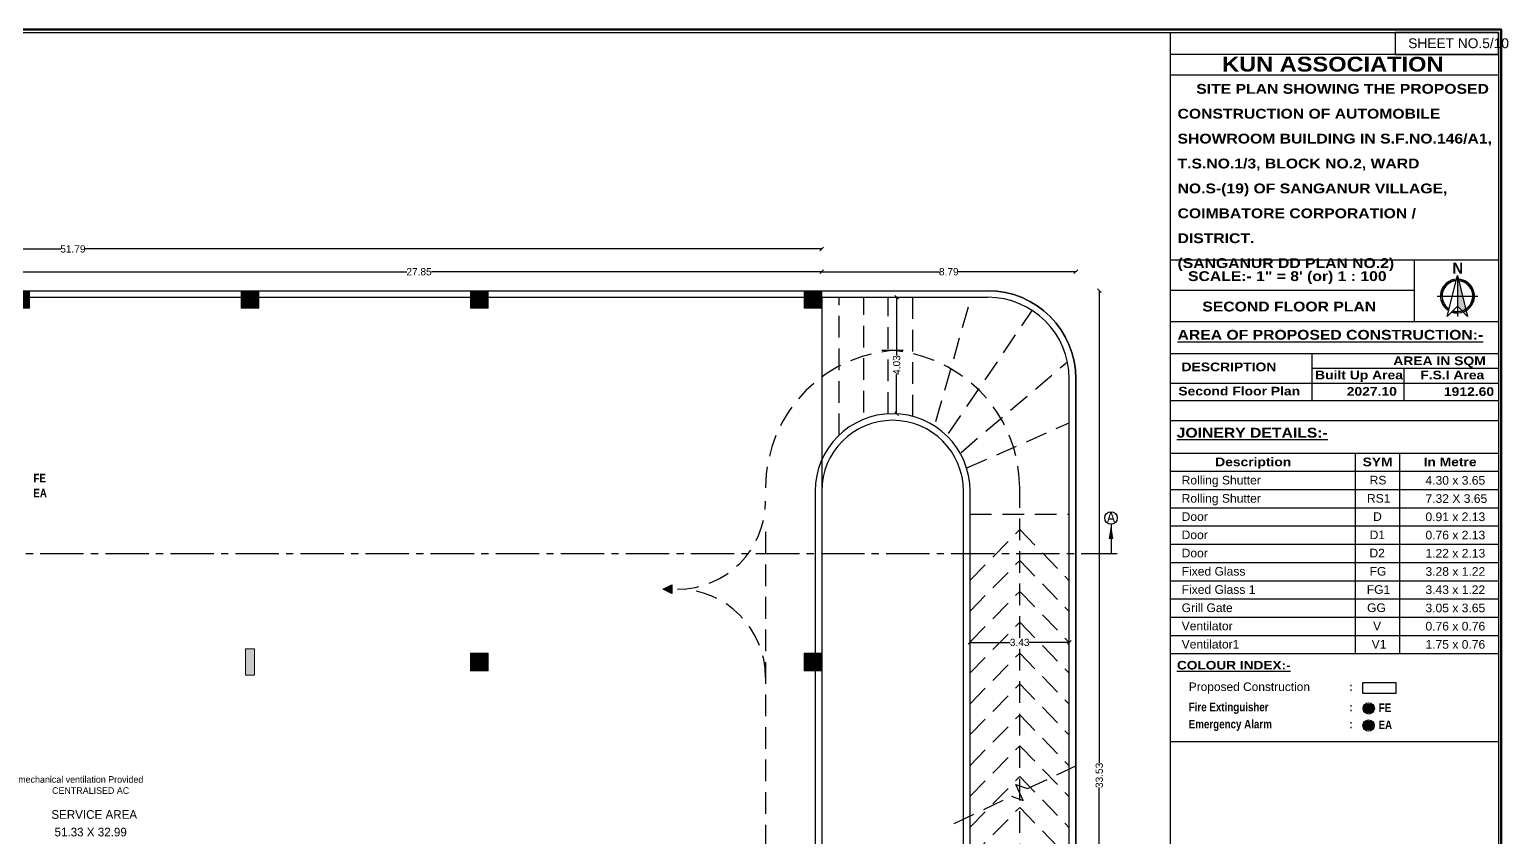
# Model space of a CAD drawing. Header units: metres. Extents: x 71870 to 72053, y 12512 to 13084.
# Drawn here: x 71935.3 to 71986.5, y 12746.5 to 12774.5 of the extents above; entities that cross this region are included whole.
import ezdxf

# ---------------------------------------------------------------- set-up
doc = ezdxf.new("R2010")
doc.units = ezdxf.units.M
doc.header["$MEASUREMENT"] = 0
doc.linetypes.add('CENTER2', pattern=[1.125, 0.75, -0.125, 0.125, -0.125])
doc.linetypes.add('Dim Line', pattern=[0.375, 0.25, -0.125])
doc.layers.get('Defpoints').update_dxf_attribs({"color": 6, "lineweight": 0})
doc.layers.add('02_FB_WALL', color=7, linetype='Continuous', lineweight=30)
doc.layers.add('COL', color=1, linetype='Continuous', lineweight=18)
doc.layers.add('BLK_1_FLR_3_BLT_UP_AREA', color=52, linetype='Continuous', plot=False)
doc.layers.add('BLK_1_FLR_3_BLT_UP_AREA_DEDUCT', color=52, linetype='Continuous', plot=False)
doc.layers.add('BLK_1_FLR_3_ROOM_1', color=2, linetype='Continuous')
doc.styles.add('bold', font='GOTHICB.TTF')
doc.styles.add('century Gothic', font='arial.ttf')
doc.styles.add('MtXpl_Arial_Black', font='')
doc.styles.get("Standard").update_dxf_attribs({"font": 'arial.ttf'})
doc.styles.add('TITLE', font='GOTHIC.TTF')
doc.styles.get('MtXpl_Arial_Black').set_extended_font_data('Arial Black')
doc.dimstyles.new('STAND', dxfattribs={"dimtxt": 0.25, "dimasz": 0.13, "dimexe": 0, "dimexo": 0, "dimgap": 0, "dimtad": 0, "dimzin": 0, "dimdsep": 46, "dimtxsty": 'century Gothic', "dimblk": 'OBLIQUE', "dimcen": 0.15, "dimse1": 1, "dimse2": 1, "dimclrd": 5, "dimclre": 7, "dimclrt": 5, "dimazin": 0, "dimtfac": 1, "dimtofl": 0, "dimtmove": 0, "dimatfit": 3, "dimfxl": 0, "dimtolj": 1, "dimtzin": 0, "dimlwd": -1, "dimlwe": -1, "dimarcsym": 0})
doc.dimstyles.get("Standard").update_dxf_attribs({"dimtxt": 0.18, "dimasz": 0.18, "dimexe": 0.18, "dimexo": 0.0625, "dimgap": 0.09, "dimtad": 0, "dimtih": 1, "dimtoh": 1, "dimdec": 4, "dimzin": 0, "dimdsep": 46, "dimtxsty": 'Standard', "dimcen": 0.09, "dimadec": 0, "dimazin": 0, "dimtfac": 1, "dimtdec": 4, "dimtofl": 0, "dimtmove": 0, "dimatfit": 3, "dimfxl": 0, "dimtolj": 1, "dimtzin": 0, "dimarcsym": 0})

# ---------------------------------------------------------------- blocks, each defined once
blk = doc.blocks.new('*U3')
at = {"layer": 'COL'}
h = blk.add_hatch(color=8, dxfattribs=at)
h.dxf.hatch_style = 1
h.paths.add_polyline_path([(2704.9, 761), (2704.9, 737), (2680.9, 737), (2680.9, 761)])
at = {"layer": 'COL', "ltscale": 0.02}
blk.add_lwpolyline([(2704.9, 761), (2704.9, 737), (2680.9, 737), (2680.9, 761)], close=True, dxfattribs=at)
blk = doc.blocks.new('A$C493907E4')
at = {"layer": 'COL'}
h = blk.add_hatch(color=8, dxfattribs=at)
h.dxf.hatch_style = 1
h.paths.add_polyline_path([(12, 36), (12, 0), (0, 0), (0, 36)])
at = {"layer": 'COL', "ltscale": 0.02}
blk.add_lwpolyline([(12, 36), (12, 0), (0, 0), (0, 36)], close=True, dxfattribs=at)
blk = doc.blocks.new('arrowww')
at = {"layer": '02_FB_WALL'}
h = blk.add_hatch(color=252, dxfattribs=at)
h.dxf.hatch_style = 1
h.paths.add_polyline_path([(156792.6, 14158.6), (156780.6, 14164.6), (156792.6, 14170.6)])
at = {"layer": '02_FB_WALL', "color": 252}
blk.add_lwpolyline([(156792.6, 14158.6), (156780.6, 14164.6), (156792.6, 14170.6)], close=True, dxfattribs=at)
blk = doc.blocks.new('_Oblique')
at = {"color": 0, "linetype": 'ByBlock', "lineweight": -2}
blk.add_line((-0.5, -0.5), (0.5, 0.5), dxfattribs=at)
blk = doc.blocks.new('*D147')
at = {"color": 5}
for p, q in [((71934.881, 12766.083), (71948.381, 12766.083)), ((71962.731, 12766.083), (71949.231, 12766.083))]:
    blk.add_line(p, q, dxfattribs=at)
at = {"layer": 'Defpoints', "color": 0, "lineweight": 25}
for p in [(71962.731, 12766.083), (71962.731, 12765.427), (71934.881, 12764.818)]:
    blk.add_point(p, dxfattribs=at)
at = {"color": 5, "xscale": 0.13, "yscale": 0.13, "zscale": 0.13, "rotation": 180}
blk.add_blockref('_Oblique', (71934.881, 12766.083), dxfattribs=at)
at = {"color": 5, "xscale": 0.13, "yscale": 0.13, "zscale": 0.13}
blk.add_blockref('_Oblique', (71962.731, 12766.083), dxfattribs=at)
at = {"color": 5, "insert": (71948.806, 12766.083), "char_height": 0.25, "attachment_point": 5, "style": 'century Gothic'}
blk.add_mtext('\\A1;27.85', dxfattribs=at)
blk = doc.blocks.new('*D148')
at = {"color": 5}
for p, q in [((71962.731, 12766.083), (71966.8, 12766.083)), ((71971.519, 12766.083), (71967.45, 12766.083))]:
    blk.add_line(p, q, dxfattribs=at)
at = {"layer": 'Defpoints', "color": 0, "lineweight": 25}
for p in [(71971.519, 12766.083), (71962.731, 12765.427), (71971.519, 12762.379)]:
    blk.add_point(p, dxfattribs=at)
at = {"color": 5, "xscale": 0.13, "yscale": 0.13, "zscale": 0.13, "rotation": 180}
blk.add_blockref('_Oblique', (71962.731, 12766.083), dxfattribs=at)
at = {"color": 5, "xscale": 0.13, "yscale": 0.13, "zscale": 0.13}
blk.add_blockref('_Oblique', (71971.519, 12766.083), dxfattribs=at)
at = {"color": 5, "insert": (71967.125, 12766.083), "char_height": 0.25, "attachment_point": 5, "style": 'century Gothic'}
blk.add_mtext('\\A1;8.79', dxfattribs=at)
blk = doc.blocks.new('*D149')
at = {"color": 5}
for p, q in [((71910.94, 12766.87), (71936.414, 12766.87)), ((71962.731, 12766.87), (71937.258, 12766.87))]:
    blk.add_line(p, q, dxfattribs=at)
at = {"layer": 'Defpoints', "color": 0, "lineweight": 25}
for p in [(71910.94, 12766.87), (71910.94, 12765.427), (71962.731, 12765.427)]:
    blk.add_point(p, dxfattribs=at)
at = {"color": 5, "xscale": 0.13, "yscale": 0.13, "zscale": 0.13, "rotation": 180}
blk.add_blockref('_Oblique', (71910.94, 12766.87), dxfattribs=at)
at = {"color": 5, "xscale": 0.13, "yscale": 0.13, "zscale": 0.13}
blk.add_blockref('_Oblique', (71962.731, 12766.87), dxfattribs=at)
at = {"color": 5, "insert": (71936.836, 12766.87), "char_height": 0.25, "attachment_point": 5, "style": 'century Gothic'}
blk.add_mtext('\\A1;51.79', dxfattribs=at)
blk = doc.blocks.new('*D164')
at = {"color": 5}
for p, q in [((71972.328, 12765.427), (71972.328, 12749.085)), ((71972.328, 12731.899), (71972.328, 12748.242))]:
    blk.add_line(p, q, dxfattribs=at)
at = {"layer": 'Defpoints', "color": 0, "lineweight": 25}
for p in [(71962.731, 12765.427), (71962.731, 12731.899), (71972.328, 12731.899)]:
    blk.add_point(p, dxfattribs=at)
at = {"color": 5, "xscale": 0.13, "yscale": 0.13, "zscale": 0.13}
for p, rotation in [((71972.328, 12765.427), 90), ((71972.328, 12731.899), 270)]:
    blk.add_blockref('_Oblique', p, dxfattribs=dict(at, rotation=rotation))
at = {"color": 5, "lineweight": 25, "insert": (71972.328, 12748.663), "char_height": 0.25, "attachment_point": 5, "rotation": 90, "style": 'century Gothic'}
blk.add_mtext('\\A1;33.53', dxfattribs=at)
blk = doc.blocks.new('*D165')
at = {"color": 5}
for p, q in [((71967.862, 12753.261), (71969.252, 12753.261)), ((71971.291, 12753.261), (71969.901, 12753.261))]:
    blk.add_line(p, q, dxfattribs=at)
at = {"layer": 'Defpoints', "color": 0, "lineweight": 25}
for p in [(71967.862, 12752.878), (71971.291, 12753.261), (71971.291, 12752.878)]:
    blk.add_point(p, dxfattribs=at)
at = {"color": 5, "xscale": 0.13, "yscale": 0.13, "zscale": 0.13, "rotation": 180}
blk.add_blockref('_Oblique', (71967.862, 12753.261), dxfattribs=at)
at = {"color": 5, "xscale": 0.13, "yscale": 0.13, "zscale": 0.13}
blk.add_blockref('_Oblique', (71971.291, 12753.261), dxfattribs=at)
at = {"color": 5, "lineweight": 25, "insert": (71969.576, 12753.261), "char_height": 0.25, "attachment_point": 5, "style": 'century Gothic'}
blk.add_mtext('\\A1;3.43', dxfattribs=at)
blk = doc.blocks.new('*D166')
at = {"color": 5}
for p, q in [((71965.321, 12765.199), (71965.321, 12763.186)), ((71965.321, 12761.173), (71965.321, 12762.526))]:
    blk.add_line(p, q, dxfattribs=at)
at = {"layer": 'Defpoints', "color": 0, "lineweight": 25}
for p in [(71965.182, 12765.199), (71965.321, 12765.199), (71965.182, 12761.173)]:
    blk.add_point(p, dxfattribs=at)
at = {"color": 5, "xscale": 0.13, "yscale": 0.13, "zscale": 0.13}
for p, rotation in [((71965.321, 12765.199), 90), ((71965.321, 12761.173), 270)]:
    blk.add_blockref('_Oblique', p, dxfattribs=dict(at, rotation=rotation))
at = {"color": 5, "lineweight": 25, "insert": (71965.321, 12762.856), "char_height": 0.25, "attachment_point": 5, "rotation": 90, "style": 'century Gothic'}
blk.add_mtext('\\A1;4.03', dxfattribs=at)

msp = doc.modelspace()

# ---------------------------------------------------------------- hatches: boundary and pattern name
at = {"lineweight": 25}
h = msp.add_hatch(color=256, dxfattribs=at)
h.dxf.hatch_style = 1
h.paths.add_polyline_path([(71981.79533, 12750.97996, 1), (71981.49812, 12750.97996, 1)])
h = msp.add_hatch(color=256, dxfattribs=at)
h.dxf.hatch_style = 1
h.paths.add_polyline_path([(71981.78848, 12750.38807, 1), (71981.49126, 12750.38807, 1)])

# ---------------------------------------------------------------- linework, layer by layer
at = {"color": 7, "lineweight": 25}
for p, q in [((71974.78487, 12774.35901), (71974.78487, 12718.70107)), ((71974.78487, 12763.25927), (71986.12966, 12763.25927)), ((71979.67923, 12763.25927), (71979.67923, 12761.62782)), ((71979.67923, 12762.74436), (71986.12966, 12762.74436)), ((71982.8595, 12762.74436), (71982.8595, 12761.62782)), ((71974.78487, 12762.22946), (71986.12966, 12762.22946)), ((71974.78487, 12761.62782), (71986.12966, 12761.62782)), ((71974.78487, 12761.48747), (71974.78487, 12756.24617)), ((71986.12966, 12761.48747), (71986.12966, 12756.24617)), ((71974.78487, 12760.9347), (71986.12966, 12760.9347))]:
    msp.add_line(p, q, dxfattribs=at)
at = {"color": 7, "lineweight": 25, "ltscale": 0.3}
for p, q in [((71984.71372, 12765.94848), (71984.71372, 12764.53707)), ((71984.00802, 12765.24278), (71985.41942, 12765.24278))]:
    msp.add_line(p, q, dxfattribs=at)
for p, q in [((71919.49242, 12765.4273), (71968.47144, 12765.42726)), ((71935.33837, 12765.19869), (71968.47144, 12765.19866)), ((71971.29084, 12734.94729), (71971.29084, 12762.37926)), ((71971.51944, 12734.94729), (71971.51944, 12762.37926)), ((71962.50244, 12758.49306), (71962.50244, 12738.98588)), ((71962.73104, 12758.49306), (71962.73104, 12738.98588)), ((71967.63324, 12738.98588), (71967.63324, 12758.49306)), ((71967.86184, 12738.98588), (71967.86184, 12758.49306))]:
    msp.add_line(p, q)
at = {"linetype": 'Dim Line', "ltscale": 3}
for p, q in [((71962.73105, 12765.19867), (71962.73105, 12759.65122)), ((71963.32903, 12760.42872), (71963.32903, 12765.19867)), ((71964.18151, 12761.21636), (71964.18151, 12765.19867)), ((71965.03399, 12761.16867), (71965.03399, 12765.19866)), ((71965.88648, 12761.07854), (71965.88648, 12765.19866)), ((71966.67373, 12760.90784), (71967.90436, 12765.19866)), ((71967.11865, 12760.4876), (71970.00792, 12764.74321)), ((71964.81384, 12763.36986), (71965.55044, 12763.36986)), ((71967.55024, 12759.83562), (71971.22849, 12762.96892)), ((71967.75364, 12759.29797), (71971.29084, 12760.85339)), ((71969.57634, 12738.79538), (71969.57634, 12758.60736)), ((71967.85259, 12757.7016), (71971.29084, 12757.7016)), ((71960.78794, 12757.08338), (71960.78794, 12738.60489))]:
    msp.add_line(p, q, dxfattribs=at)
at = {"lineweight": 25}
for p, q in [((71981.17496, 12759.81113), (71981.17496, 12752.87468)), ((71982.70868, 12759.81113), (71982.70868, 12752.87468))]:
    msp.add_line(p, q, dxfattribs=at)
at = {"lineweight": 80}
msp.add_lwpolyline([(71907.3407, 12718.60091), (71907.3407, 12774.45917), (71986.22983, 12774.45917), (71986.22983, 12718.60091)], close=True, dxfattribs=at)
at = {"lineweight": 25}
for points in [[(71907.44086, 12718.70107), (71907.44086, 12774.35901), (71986.12966, 12774.35901), (71986.12966, 12718.70107)], [(71981.43946, 12751.87353), (71982.58565, 12751.87353), (71982.58565, 12751.49194), (71981.43946, 12751.49194)]]:
    msp.add_lwpolyline(points, close=True, dxfattribs=at)
at = {"color": 7, "lineweight": 25}
msp.add_lwpolyline([(71986.12966, 12774.35901), (71982.56557, 12774.35901), (71982.56557, 12773.59547), (71986.12966, 12773.59547)], close=True, dxfattribs=at)
at = {"lineweight": 25}
for points in [[(71986.12966, 12773.59547), (71974.78487, 12773.59547)], [(71986.12966, 12772.87709), (71974.78487, 12772.87709)], [(71974.78487, 12759.81113), (71986.12966, 12759.81113)], [(71974.78487, 12759.18054), (71986.12966, 12759.18054)], [(71974.78487, 12758.54996), (71986.12966, 12758.54996)], [(71974.78487, 12757.91937), (71986.12966, 12757.91937)], [(71974.78487, 12757.91937), (71986.12966, 12757.91937)], [(71974.78487, 12757.28879), (71986.12966, 12757.28879)], [(71974.78487, 12756.6582), (71986.12966, 12756.6582)], [(71974.78487, 12756.02761), (71986.12966, 12756.02761)], [(71974.78487, 12755.39703), (71986.12966, 12755.39703)], [(71974.78487, 12754.76644), (71986.12966, 12754.76644)], [(71974.78487, 12754.13586), (71986.12966, 12754.13586)], [(71974.78487, 12753.50527), (71986.12966, 12753.50527)], [(71974.78487, 12752.87468), (71986.12966, 12752.87468)], [(71974.78487, 12749.83549), (71986.12966, 12749.83549)]]:
    msp.add_lwpolyline(points, dxfattribs=at)
at = {"color": 7, "lineweight": 25}
for points in [[(71974.78487, 12766.49251), (71986.12966, 12766.49251)], [(71983.22018, 12766.49251), (71983.22018, 12764.3659)], [(71983.22018, 12765.42921), (71974.78487, 12765.42921)], [(71974.78487, 12764.3659), (71986.12966, 12764.3659)]]:
    msp.add_lwpolyline(points, dxfattribs=at)
at = {"color": 7, "lineweight": 25, "ltscale": 0.3}
for points in [[(71984.67291, 12765.78522, 0.39238461), (71984.16974, 12765.24278, 1)], [(71985.2871, 12765.24278, 0.41421356), (71984.71372, 12765.81616, 1)], [(71984.41495, 12764.75339, -0.26139347), (71984.14033, 12765.24278, -1)], [(71985.2577, 12765.24278, -0.41421356), (71984.71372, 12764.6988, -1)], [(71984.71372, 12764.66939, -0.08399708), (71984.5251, 12764.7013, -1)]]:
    msp.add_lwpolyline(points, format="xyb", dxfattribs=at)
msp.add_lwpolyline([(71984.71372, 12765.94848), (71985.06657, 12764.53707), (71984.71372, 12764.88992), (71984.36087, 12764.53707)], close=True, dxfattribs=at)
at = {"linetype": 'Dim Line', "ltscale": 3}
for points in [[(71967.86184, 12755.41248), (71969.57634, 12757.16302), (71971.29084, 12755.39619)], [(71967.86184, 12754.34477), (71969.57634, 12756.09532), (71971.29084, 12754.32849)], [(71967.86184, 12753.27707), (71969.57634, 12755.02761), (71971.29084, 12753.26078)], [(71967.86184, 12752.20936), (71969.57634, 12753.95991), (71971.29084, 12752.19308)], [(71967.86184, 12751.14166), (71969.57634, 12752.8922), (71971.29084, 12751.12538)], [(71967.86184, 12750.07396), (71969.57634, 12751.8245), (71971.29084, 12750.05767)], [(71967.86184, 12749.00625), (71969.57634, 12750.7568), (71971.29084, 12748.98997)], [(71967.86184, 12747.93855), (71969.57634, 12749.68909), (71971.29084, 12747.92227)], [(71967.31539, 12747.00188), (71969.29584, 12747.94242), (71969.70192, 12747.79785), (71969.44041, 12748.34851), (71969.8465, 12748.20393), (71971.82694, 12749.14447)], [(71967.86184, 12746.87085), (71969.57634, 12748.62139), (71971.29084, 12746.85456)], [(71967.86184, 12745.80314), (71969.57634, 12747.55369), (71971.29084, 12745.78686)]]:
    msp.add_lwpolyline(points, dxfattribs=at)
at = {"color": 1, "linetype": 'CENTER2', "lineweight": 25, "ltscale": 2}
msp.add_lwpolyline([(71908.70741, 12756.332), (71972.94446, 12756.332)], dxfattribs=at)
at = {"color": 1, "linetype": 'Continuous', "lineweight": 25, "ltscale": 2}
msp.add_circle((71972.73545, 12757.56577), 0.21596, dxfattribs=at)
at = {"lineweight": 25}
for centre, radius in [((71981.64673, 12750.97996), 0.1938), ((71981.64673, 12750.97996), 0.14861), ((71981.63987, 12750.38807), 0.1938), ((71981.63987, 12750.38807), 0.14861)]:
    msp.add_circle(centre, radius, dxfattribs=at)
at = {"color": 7, "lineweight": 25, "ltscale": 0.3}
for radius, start, end in [(0.58809, 92.884151, 239.043362), (0.52928, 94.831264, 237.096249), (0.58809, 250.10409, 87.115849), (0.52928, 253.125506, 85.168736)]:
    msp.add_arc((71984.71372, 12765.24278), radius, start, end, dxfattribs=at)
for centre, radius, end in [((71968.47144, 12762.37926), 3.048, 90), ((71968.47144, 12762.37926), 2.8194, 90), ((71965.18214, 12758.49306), 2.6797, 180), ((71965.18214, 12758.49306), 2.4511, 180)]:
    msp.add_arc(centre, radius, 0, end)
at = {"linetype": 'Dim Line', "ltscale": 3}
for centre, radius, start, end in [((71965.55044, 12758.60736), 4.7625, 90, 180), ((71964.81384, 12758.60736), 4.7625, 0, 90), ((71957.73994, 12758.15021), 3.048, 270, 0), ((71957.73994, 12752.05421), 3.048, 0, 90)]:
    msp.add_arc(centre, radius, start, end, dxfattribs=at)
at = {"color": 7, "lineweight": 25, "ltscale": 0.3}
msp.add_solid([(71984.71372, 12765.94848), (71985.06657, 12764.53707), (71984.71372, 12764.88992)], dxfattribs=at)
at = {"layer": 'BLK_1_FLR_3_BLT_UP_AREA', "color": 52, "lineweight": 25}
msp.add_lwpolyline([(71910.94044, 12765.4273), (71923.74205, 12765.4273), (71968.47144, 12765.42726, -0.41421312), (71971.51944, 12762.37926), (71971.51944, 12734.94729, -0.41421356), (71968.47144, 12731.89929), (71910.94044, 12731.89929)], format="xyb", close=True, dxfattribs=at)
at = {"layer": 'BLK_1_FLR_3_BLT_UP_AREA_DEDUCT', "color": 52, "lineweight": 25}
msp.add_lwpolyline([(71967.63324, 12758.49306, 1), (71962.73104, 12758.49306), (71962.73104, 12738.98588, 1), (71967.63324, 12738.98588)], format="xyb", close=True, dxfattribs=at)
at = {"layer": 'BLK_1_FLR_3_ROOM_1', "color": 2, "lineweight": 25}
msp.add_lwpolyline([(71911.16904, 12764.8177), (71911.16904, 12765.1987), (71926.80397, 12765.19869), (71926.80397, 12758.18829), (71934.88183, 12758.18829), (71934.88183, 12765.19869), (71962.73105, 12765.19869), (71962.73103, 12732.12789), (71950.81061, 12732.12789), (71950.81061, 12739.21448), (71943.03788, 12739.21448), (71943.03788, 12732.19815), (71911.16904, 12732.19815)], close=True, dxfattribs=at)

# ---------------------------------------------------------------- block references
at = {"xscale": 0.0254, "yscale": 0.0254, "zscale": 0.0254}
for name, p in [('*U3', (71866.63294, 12746.09781)), ('*U3', (71874.56139, 12746.09778)), ('*U3', (71882.48619, 12746.09778)), ('*U3', (71894.02562, 12746.09778)), ('arrowww', (67975.02018, 12395.32122)), ('*U3', (71882.48619, 12733.56294)), ('*U3', (71894.02561, 12733.56294))]:
    msp.add_blockref(name, p, dxfattribs=at)
at = {"xscale": 0.0254, "yscale": 0.0254, "zscale": 0.0254, "rotation": 180}
msp.add_blockref('A$C493907E4', (71943.11442, 12753.04482), dxfattribs=at)

# ---------------------------------------------------------------- texts
at = {"color": 7, "lineweight": 25, "ltscale": 0.3, "style": 'bold'}
msp.add_text('N', height=0.38923, rotation=180.009351, dxfattribs=at).set_placement((71984.91209, 12766.40199))
at = {"color": 7, "lineweight": 25, "insert": (71984.75395, 12773.98389), "char_height": 0.34, "width": 4.2485503, "attachment_point": 5}
msp.add_mtext('SHEET NO.5/10', dxfattribs=at)
at = {"color": 7, "lineweight": 25, "attachment_point": 1, "line_spacing_factor": 1.519185, "style": 'MtXpl_Arial_Black'}
for s, insert, char_height, width in [('{\\C256;KUN ASSOCIATION }', (71976.57564, 12773.51825), 0.51, 16.2654081), ('{\\W4.29283;\\C256; \\W1;SITE PLAN SHOWING THE PROPOSED CONSTRUCTION OF AUTOMOBILE SHOWROOM BUILDING IN S.F.NO.146/A1, T.S.NO.1/3, BLOCK NO.2, WARD NO.S-(19) OF SANGANUR VILLAGE, COIMBATORE CORPORATION / DISTRICT. \\P(SANGANUR DD PLAN NO.2)}', (71975.03514, 12772.57889), 0.34, 10.8436054), ('{\\C256;SCALE:- 1" = 8\' (or) 1 : 100}', (71975.39748, 12766.10096), 0.34, 10.8436054), ('{\\C256;SECOND FLOOR PLAN}', (71975.89239, 12765.04958), 0.34, 10.8436054), ('{\\L\\C256;AREA OF PROPOSED CONSTRUCTION:-}', (71975.03514, 12764.07178), 0.34, 10.8436054)]:
    msp.add_mtext(s, dxfattribs=dict(at, insert=insert, char_height=char_height, width=width))
at = {"lineweight": 25, "attachment_point": 1}
for s, width, insert, char_height in [('{\\fArial Black|b0|i0|c0|p34;AREA IN SQM}', 13.7588778, (71982.49545, 12763.15246), 0.3001138), ('{\\fArial Black|b0|i0|c0|p34;DESCRIPTION}', 13.7588778, (71975.17328, 12762.94222), 0.3001138), ('{\\fArial Black|b0|i0|c0|p34;Built Up Area}', 13.7588778, (71979.79179, 12762.66238), 0.3001138), ('{\\fArial Black|b0|i0|c0|p34;F.S.I Area}', 13.7588778, (71983.42883, 12762.66238), 0.3001138), ('{\\fArial Black|b0|i0|c0|p34;Second Floor Plan}', 13.7588778, (71975.06178, 12762.10487), 0.3001138), ('{\\fArial Black|b0|i0|c0|p34;2027.10}', 2.8698399, (71980.8858, 12762.09385), 0.3001138), ('{\\fArial Black|b0|i0|c0|p34;1912.60}', 13.7588778, (71984.24661, 12762.08868), 0.3001138), ('{\\fArial Black|b0|i0|c0|p34;Description}', 13.7588778, (71976.33764, 12759.65518), 0.2989123), ('{\\fArial Black|b0|i0|c0|p34;SYM}', 13.7588778, (71981.4346, 12759.65518), 0.2989123), ('{\\fArial Black|b0|i0|c0|p34;In Metre}', 13.7588778, (71983.54417, 12759.65518), 0.2989123), ('Rolling Shutter', 13.7588778, (71975.17754, 12759.02459), 0.2989123), ('RS', 13.7588778, (71981.67778, 12759.02459), 0.298912), ('4.30 x 3.65', 13.7588778, (71983.60863, 12759.01772), 0.2989123), ('Rolling Shutter', 13.7588778, (71975.17754, 12758.39401), 0.2989123), ('RS1', 13.7588778, (71981.58462, 12758.39401), 0.298912), ('7.32 X 3.65', 13.7588778, (71983.60863, 12758.38714), 0.2989123), ('Door', 13.7588778, (71975.17754, 12757.76342), 0.298912), ('D', 13.7588778, (71981.79767, 12757.76342), 0.29891), ('0.91 x 2.13', 13.7588778, (71983.60863, 12757.75655), 0.2989123), ('Door', 13.7588778, (71975.17754, 12757.13283), 0.298912), ('D1', 13.7588778, (71981.67778, 12757.13283), 0.298912), ('0.76 x 2.13', 13.7588778, (71983.60863, 12757.12596), 0.2989123), ('Door', 13.7588778, (71975.17754, 12756.50225), 0.298912), ('D2', 13.7588778, (71981.67098, 12756.50225), 0.298912), ('1.22 x 2.13', 13.7588778, (71983.60863, 12756.49538), 0.2989123), ('Fixed Glass ', 13.7588778, (71975.17754, 12755.87166), 0.2989123), ('FG', 13.7588778, (71981.67778, 12755.87166), 0.298912), ('3.28 x 1.22', 13.7588778, (71983.60863, 12755.86479), 0.2989123), ('Fixed Glass 1', 13.7588778, (71975.17754, 12755.24108), 0.2989123), ('FG1', 13.7588778, (71981.57821, 12755.24108), 0.298912), ('3.43 x 1.22', 13.7588778, (71983.60863, 12755.23421), 0.2989123), ('Grill Gate', 13.7588778, (71975.17754, 12754.61049), 0.298912), ('GG', 13.7588778, (71981.58796, 12754.61049), 0.298912), ('3.05 x 3.65', 13.7588778, (71983.60863, 12754.60362), 0.2989123), ('Ventilator ', 13.7588778, (71975.17754, 12753.9799), 0.2989123), ('V', 13.7588778, (71981.79767, 12753.9799), 0.29891), ('0.76 x 0.76', 13.7588778, (71983.60863, 12753.97303), 0.2989123), ('Ventilator1 ', 13.7588778, (71975.17754, 12753.34932), 0.2989123), ('V1', 13.7588778, (71981.74866, 12753.34932), 0.298912), ('1.75 x 0.76', 13.7588778, (71983.60863, 12753.34245), 0.2989123), ('{\\fArial Black|b0|i0|c0|p34;\\LCOLOUR INDEX:-}', 13.7588778, (71975.01643, 12752.62198), 0.2950098), ('Proposed Construction', 13.7588778, (71975.4233, 12751.87699), 0.2950098), ('{\\fArial Narrow|b1|i0|c0|p34;:}', 13.7588778, (71980.97654, 12751.87699), 0.2950098), ('{\\fArial Narrow|b1|i0|c0|p34;Fire Extinguisher}', 13.7588778, (71975.4233, 12751.17596), 0.2950098), ('{\\fArial Narrow|b1|i0|c0|p34;:}', 13.7588778, (71980.97654, 12751.17596), 0.2950098), ('{\\fArial Narrow|b1|i0|c0|p34;FE}', 13.7588778, (71981.99305, 12751.15079), 0.2950098), ('{\\fArial Narrow|b1|i0|c0|p34;Emergency Alarm }', 13.7588778, (71975.4233, 12750.58407), 0.2950098), ('{\\fArial Narrow|b1|i0|c0|p34;:}', 13.7588778, (71980.97654, 12750.58407), 0.2950098), ('{\\fArial Narrow|b1|i0|c0|p34;EA}', 13.7588778, (71981.98619, 12750.5589), 0.2950098)]:
    msp.add_mtext_dynamic_manual_height_columns(s, width=width, gutter_width=6.01629, heights=[0], dxfattribs=dict(at, insert=insert, char_height=char_height))
at = {"color": 7, "lineweight": 25, "insert": (71975.00534, 12760.68513), "char_height": 0.34, "attachment_point": 1, "line_spacing_factor": 1.519185, "style": 'MtXpl_Arial_Black'}
msp.add_mtext_dynamic_manual_height_columns('{\\fArial Black|b0|i0|c0|p34;\\LJOINERY DETAILS:-}', width=13.7588778, gutter_width=6.01629, heights=[0], dxfattribs=at)
at = {"color": 33, "lineweight": 25, "char_height": 0.2950098, "attachment_point": 1}
for s, insert in [('{\\fArial Narrow|b1|i0|c0|p34;FE}', (71935.47267, 12759.0936)), ('{\\fArial Narrow|b1|i0|c0|p34;EA}', (71935.46581, 12758.57562))]:
    msp.add_mtext_dynamic_manual_height_columns(s, width=13.7588778, gutter_width=6.01629, heights=[0], dxfattribs=dict(at, insert=insert))
at = {"color": 1, "linetype": 'Continuous', "lineweight": 25, "ltscale": 2, "insert": (71972.59632, 12757.76832), "char_height": 0.3429, "attachment_point": 1}
msp.add_mtext_dynamic_manual_height_columns('{\\fTahoma|b0|i0|c0|p34;A}', width=1547.5845061, gutter_width=1, heights=[0], dxfattribs=at)
at = {"attachment_point": 1, "style": 'TITLE'}
for s, insert, char_height, width in [('{\\W9.268949; }mechanical ventilation Provided\\P{\\W7.65461;   }CENTRALISED AC', (71934.15343, 12748.63697), 0.23, 6.6482647), ('SERVICE AREA', (71936.09031, 12747.46066), 0.3, 2.9724017), ('51.33 X 32.99', (71936.20154, 12746.85255), 0.3, 2.5770123)]:
    msp.add_mtext(s, dxfattribs=dict(at, insert=insert, char_height=char_height, width=width))

# ---------------------------------------------------------------- dimensions: what is measured, and where the dimension line sits
for base, p1, p2, picture, middle in [((71910.94044, 12766.86988), (71962.73105, 12765.42727), (71910.94044, 12765.4273), '*D149', (71936.83574, 12766.86988)), ((71962.73105, 12766.08325), (71934.88114, 12764.81769), (71962.73105, 12765.42727), '*D147', (71948.80609, 12766.08325)), ((71971.51944, 12766.08325), (71962.73105, 12765.42727), (71971.51944, 12762.37926), '*D148', (71967.12524, 12766.08325))]:
    dim = msp.add_linear_dim(base=base, p1=p1, p2=p2, dimstyle='STAND', override={"dimtmove": 2})
    dim.commit()
    dim.dimension.update_dxf_attribs({"geometry": picture, "text_midpoint": middle})
at = {"lineweight": 25}
dim = msp.add_linear_dim(base=(71972.32812, 12731.89929), p1=(71962.73105, 12765.42727), p2=(71962.73105, 12731.89929), angle=90, dimstyle='STAND', dxfattribs=at)
dim.commit()
dim.dimension.update_dxf_attribs({"geometry": '*D164', "text_midpoint": (71972.32812, 12748.66328)})
dim = msp.add_linear_dim(base=(71965.32145, 12765.19866), p1=(71965.18214, 12761.17277), p2=(71965.18214, 12765.19866), angle=90, dimstyle='STAND', dxfattribs=at)
dim.commit()
dim.dimension.update_dxf_attribs({"geometry": '*D166', "text_midpoint": (71965.32145, 12762.85599), "dimtype": 160})
dim = msp.add_linear_dim(base=(71971.29084, 12753.26078), p1=(71967.86184, 12752.87828), p2=(71971.29084, 12752.87828), dimstyle='STAND', dxfattribs=at)
dim.commit()
dim.dimension.update_dxf_attribs({"geometry": '*D165', "text_midpoint": (71969.57634, 12753.26078)})

# ---------------------------------------------------------------- leaders
at = {"color": 1, "linetype": 'Continuous', "lineweight": 25, "ltscale": 2}
msp.add_leader([(71972.73545, 12757.34153), (71972.73545, 12756.332)], dimstyle='Standard', override={"dimasz": 0.5, "dimgap": 0.09, "dimtad": 0, "dimclrd": 1}, dxfattribs=at)

doc.saveas('drawing.dxf')
